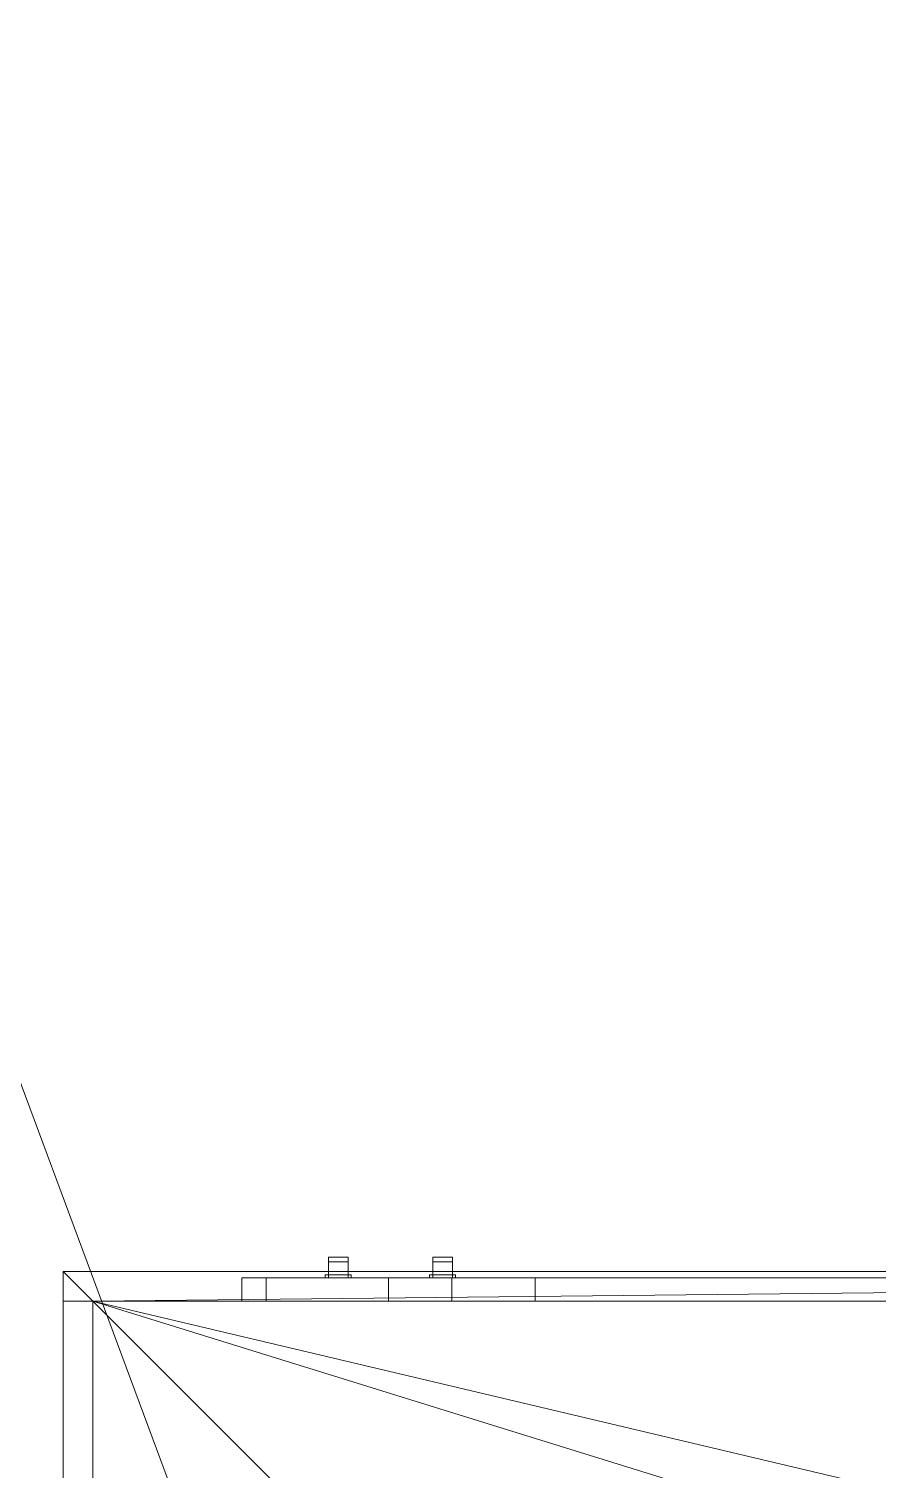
# Model space of a CAD drawing. Header units: inches. Extents: x -97 to 314, y -593 to 0.
# Drawn here: x 27.92 to 42.28, y -164.36 to -139.97 of the extents above; entities that cross this region are included whole.
import ezdxf

# ---------------------------------------------------------------- set-up
doc = ezdxf.new("R2010")
doc.units = ezdxf.units.IN
doc.header["$MEASUREMENT"] = 0
for name, color, linetype, lineweight in [('A-FLOR', 192, 'Continuous', 13), ('A-GENM', 13, 'Continuous', 9), ('A-ROOF', 132, 'Continuous', 13), ('A-WALL', 113, 'Continuous', 13), ('E-ELEC-FIXT', 91, 'Continuous', 9)]:
    doc.layers.add(name, color=color, linetype=linetype, lineweight=lineweight)

# ---------------------------------------------------------------- blocks, each defined once
blk = doc.blocks.new('Roof_5_9_-1 - Roof_5_9_-1-697546-_3D_')
at = {"layer": 'A-ROOF'}
mesh = blk.add_polyface(dxfattribs=at)
corners = [(73.517, -326.5, 152.714), (73.517, -83, 152.714), (-90.443, -83, 98.898), (-90.443, -326.5, 98.898)]
mesh.append_faces([[corners[k] for k in face] for face in [(0, 1, 2, 3)]])
mesh = blk.add_polyface(dxfattribs=at)
corners = [(73.5, -326.5, 146.5), (-89.5, -326.5, 93), (-89.5, -83, 93), (0, -83, 122.376), (0, -90.266, 122.376), (1.902, -91.5, 123), (73.5, -91.5, 146.5), (11.972, -84.967, 126.305), (8.941, -83, 125.31), (11.972, -83, 126.305)]
mesh.append_faces([[corners[k] for k in face] for face in [(9, 7, 8)]])
mesh.append_faces([[corners[k] for k in face] for face in [(1, 5, 0)]], dxfattribs={"vtx0": -1, "vtx1": -1})
mesh.append_faces([[corners[k] for k in face] for face in [(2, 4, 5), (5, 1, 2)]], dxfattribs={"vtx0": -1, "vtx2": -1})
mesh.append_faces([[corners[k] for k in face] for face in [(6, 0, 5)]], dxfattribs={"vtx1": -1})
mesh.append_faces([[corners[k] for k in face] for face in [(2, 3, 4)]], dxfattribs={"vtx2": -1})
blk = doc.blocks.new('Duct - Duct-764507-_3D_')
at = {"layer": 'A-GENM'}
mesh = blk.add_polyface(dxfattribs=at)
corners = [(-1.57, 0, 7), (12.43, 0, 7), (12.43, 0), (-1.57, 0)]
mesh.append_faces([[corners[k] for k in face] for face in [(0, 1, 2, 3)]])
mesh = blk.add_polyface(dxfattribs=at)
corners = [(-1.57, -0.395), (-1.57, 0), (12.43, 0), (12.43, -0.395)]
mesh.append_faces([[corners[k] for k in face] for face in [(0, 1, 2, 3)]])
mesh = blk.add_polyface(dxfattribs=at)
corners = [(12.43, -0.395, 7), (12.43, 0, 7), (-1.57, 0, 7), (-1.57, -0.395, 7)]
mesh.append_faces([[corners[k] for k in face] for face in [(0, 1, 2, 3)]])
mesh = blk.add_polyface(dxfattribs=at)
corners = [(-1.57, -0.395, 7), (-1.57, 0, 7), (-1.57, 0), (-1.57, -0.395)]
mesh.append_faces([[corners[k] for k in face] for face in [(0, 1, 2, 3)]])
mesh = blk.add_polyface(dxfattribs=at)
corners = [(12.43, -0.395), (12.43, 0), (12.43, 0, 7), (12.43, -0.395, 7)]
mesh.append_faces([[corners[k] for k in face] for face in [(0, 1, 2, 3)]])
mesh = blk.add_polyface(dxfattribs=at)
corners = [(12.43, -0.395), (12.43, -0.395, 7), (-1.57, -0.395, 7), (-1.57, -0.395)]
mesh.append_faces([[corners[k] for k in face] for face in [(0, 1, 2, 3)]])
blk = doc.blocks.new('Switch 5 - Switch 5-646004-_3D_')
at = {"layer": 'E-ELEC-FIXT'}
mesh = blk.add_polyface(dxfattribs=at)
corners = [(-1.012, 0.666, 2.137), (-1.012, 0.395, 2.263), (-1.012, 0.395, 3.208), (-1.012, 0.444, 3.208), (-1.012, 0.444, 2.474), (-1.012, 0.743, 2.261)]
mesh.append_faces([[corners[k] for k in face] for face in [(5, 0, 1, 4), (2, 3, 4, 1)]], dxfattribs={"vtx2": -1})
mesh = blk.add_polyface(dxfattribs=at)
corners = [(-1.012, 0.743, 2.261), (-0.68, 0.743, 2.261), (-0.68, 0.666, 2.137), (-1.012, 0.666, 2.137)]
mesh.append_faces([[corners[k] for k in face] for face in [(0, 1, 2, 3)]])
mesh = blk.add_polyface(dxfattribs=at)
corners = [(-1.012, 0.444, 2.474), (-0.68, 0.444, 2.474), (-0.68, 0.743, 2.261), (-1.012, 0.743, 2.261)]
mesh.append_faces([[corners[k] for k in face] for face in [(0, 1, 2, 3)]])
mesh = blk.add_polyface(dxfattribs=at)
corners = [(-0.68, 0.666, 2.137), (-0.68, 0.743, 2.261), (-0.68, 0.444, 2.474), (-0.68, 0.444, 3.208), (-0.68, 0.395, 3.208), (-0.68, 0.395, 2.263)]
mesh.append_faces([[corners[k] for k in face] for face in [(2, 3, 4, 5), (5, 0, 1, 2)]], dxfattribs={"vtx3": -1})
mesh = blk.add_polyface(dxfattribs=at)
corners = [(0.751, 0.666, 2.137), (0.751, 0.395, 2.263), (0.751, 0.395, 3.208), (0.751, 0.444, 3.208), (0.751, 0.444, 2.474), (0.751, 0.743, 2.261)]
mesh.append_faces([[corners[k] for k in face] for face in [(5, 0, 1, 4), (2, 3, 4, 1)]], dxfattribs={"vtx2": -1})
mesh = blk.add_polyface(dxfattribs=at)
corners = [(0.751, 0.743, 2.261), (1.083, 0.743, 2.261), (1.083, 0.666, 2.137), (0.751, 0.666, 2.137)]
mesh.append_faces([[corners[k] for k in face] for face in [(0, 1, 2, 3)]])
mesh = blk.add_polyface(dxfattribs=at)
corners = [(0.751, 0.444, 2.474), (1.083, 0.444, 2.474), (1.083, 0.743, 2.261), (0.751, 0.743, 2.261)]
mesh.append_faces([[corners[k] for k in face] for face in [(0, 1, 2, 3)]])
mesh = blk.add_polyface(dxfattribs=at)
corners = [(1.083, 0.666, 2.137), (1.083, 0.743, 2.261), (1.083, 0.444, 2.474), (1.083, 0.444, 3.208), (1.083, 0.395, 3.208), (1.083, 0.395, 2.263)]
mesh.append_faces([[corners[k] for k in face] for face in [(2, 3, 4, 5), (5, 0, 1, 2)]], dxfattribs={"vtx3": -1})
mesh = blk.add_polyface(dxfattribs=at)
corners = [(-1.012, 0.666, 2.137), (-0.68, 0.666, 2.137), (-0.68, 0.395, 2.263), (-1.012, 0.395, 2.263)]
mesh.append_faces([[corners[k] for k in face] for face in [(0, 1, 2, 3)]])
mesh = blk.add_polyface(dxfattribs=at)
corners = [(0.751, 0.666, 2.137), (1.083, 0.666, 2.137), (1.083, 0.395, 2.263), (0.751, 0.395, 2.263)]
mesh.append_faces([[corners[k] for k in face] for face in [(0, 1, 2, 3)]])
mesh = blk.add_polyface(dxfattribs=at)
corners = [(-2.48, 0.395, 4.946), (2.48, 0.395, 4.946), (2.48, 0.395), (-2.48, 0.395)]
mesh.append_faces([[corners[k] for k in face] for face in [(0, 1, 2, 3)]])
mesh = blk.add_polyface(dxfattribs=at)
corners = [(2.48, 0.395), (2.48, 0), (-2.48, 0), (-2.48, 0.395)]
mesh.append_faces([[corners[k] for k in face] for face in [(0, 1, 2, 3)]])
mesh = blk.add_polyface(dxfattribs=at)
corners = [(-2.48, 0.395, 4.946), (-2.48, 0, 4.946), (2.48, 0, 4.946), (2.48, 0.395, 4.946)]
mesh.append_faces([[corners[k] for k in face] for face in [(0, 1, 2, 3)]])
mesh = blk.add_polyface(dxfattribs=at)
corners = [(-2.48, 0.395), (-2.48, 0), (-2.48, 0, 4.946), (-2.48, 0.395, 4.946)]
mesh.append_faces([[corners[k] for k in face] for face in [(0, 1, 2, 3)]])
mesh = blk.add_polyface(dxfattribs=at)
corners = [(-0.63, 0.445, 3.282), (-0.63, 0.445, 2.169), (-1.068, 0.445, 2.169), (-1.068, 0.445, 3.282), (-0.68, 0.445, 3.208), (-1.012, 0.445, 3.208), (-1.012, 0.445, 2.232), (-0.68, 0.445, 2.232)]
mesh.append_faces([[corners[k] for k in face] for face in [(0, 4, 5, 3), (4, 0, 1, 7)]], dxfattribs={"vtx0": -1, "vtx2": -1})
mesh.append_faces([[corners[k] for k in face] for face in [(2, 3, 5, 6), (6, 7, 1, 2)]], dxfattribs={"vtx1": -1, "vtx3": -1})
mesh = blk.add_polyface(dxfattribs=at)
corners = [(-1.068, 0.445, 3.282), (-1.068, 0.395, 3.282), (-0.63, 0.395, 3.282), (-0.63, 0.445, 3.282)]
mesh.append_faces([[corners[k] for k in face] for face in [(0, 1, 2, 3)]])
mesh = blk.add_polyface(dxfattribs=at)
corners = [(-1.068, 0.445, 2.169), (-1.068, 0.395, 2.169), (-1.068, 0.395, 3.282), (-1.068, 0.445, 3.282)]
mesh.append_faces([[corners[k] for k in face] for face in [(0, 1, 2, 3)]])
mesh = blk.add_polyface(dxfattribs=at)
corners = [(-0.63, 0.445, 2.169), (-0.63, 0.395, 2.169), (-1.068, 0.395, 2.169), (-1.068, 0.445, 2.169)]
mesh.append_faces([[corners[k] for k in face] for face in [(0, 1, 2, 3)]])
mesh = blk.add_polyface(dxfattribs=at)
corners = [(-0.63, 0.395, 3.282), (-1.068, 0.395, 3.282), (-1.068, 0.395, 2.169), (-0.63, 0.395, 2.169), (-0.68, 0.395, 3.208), (-0.68, 0.395, 2.232), (-1.012, 0.395, 2.232), (-1.012, 0.395, 3.208)]
mesh.append_faces([[corners[k] for k in face] for face in [(3, 5, 6, 2), (2, 6, 7, 1)]], dxfattribs={"vtx0": -1, "vtx2": -1})
mesh.append_faces([[corners[k] for k in face] for face in [(4, 5, 3, 0), (7, 4, 0, 1)]], dxfattribs={"vtx1": -1, "vtx3": -1})
mesh = blk.add_polyface(dxfattribs=at)
corners = [(-1.012, 0.445, 2.232), (-1.012, 0.395, 2.232), (-0.68, 0.395, 2.232), (-0.68, 0.445, 2.232)]
mesh.append_faces([[corners[k] for k in face] for face in [(0, 1, 2, 3)]])
mesh = blk.add_polyface(dxfattribs=at)
corners = [(-1.012, 0.445, 3.208), (-1.012, 0.395, 3.208), (-1.012, 0.395, 2.232), (-1.012, 0.445, 2.232)]
mesh.append_faces([[corners[k] for k in face] for face in [(0, 1, 2, 3)]])
mesh = blk.add_polyface(dxfattribs=at)
corners = [(-0.68, 0.445, 3.208), (-0.68, 0.395, 3.208), (-1.012, 0.395, 3.208), (-1.012, 0.445, 3.208)]
mesh.append_faces([[corners[k] for k in face] for face in [(0, 1, 2, 3)]])
mesh = blk.add_polyface(dxfattribs=at)
corners = [(-1.012, 0.444, 3.208), (-0.68, 0.444, 3.208), (-0.68, 0.444, 2.474), (-1.012, 0.444, 2.474)]
mesh.append_faces([[corners[k] for k in face] for face in [(0, 1, 2, 3)]])
mesh = blk.add_polyface(dxfattribs=at)
corners = [(-1.012, 0.395, 3.208), (-0.68, 0.395, 3.208), (-0.68, 0.444, 3.208), (-1.012, 0.444, 3.208)]
mesh.append_faces([[corners[k] for k in face] for face in [(0, 1, 2, 3)]])
mesh = blk.add_polyface(dxfattribs=at)
corners = [(-1.012, 0.395, 2.263), (-0.68, 0.395, 2.263), (-0.68, 0.395, 3.208), (-1.012, 0.395, 3.208)]
mesh.append_faces([[corners[k] for k in face] for face in [(0, 1, 2, 3)]])
mesh = blk.add_polyface(dxfattribs=at)
corners = [(-0.68, 0.445, 2.232), (-0.68, 0.395, 2.232), (-0.68, 0.395, 3.208), (-0.68, 0.445, 3.208)]
mesh.append_faces([[corners[k] for k in face] for face in [(0, 1, 2, 3)]])
mesh = blk.add_polyface(dxfattribs=at)
corners = [(-0.63, 0.445, 3.282), (-0.63, 0.395, 3.282), (-0.63, 0.395, 2.169), (-0.63, 0.445, 2.169)]
mesh.append_faces([[corners[k] for k in face] for face in [(0, 1, 2, 3)]])
mesh = blk.add_polyface(dxfattribs=at)
corners = [(1.133, 0.445, 3.282), (1.133, 0.445, 2.169), (0.696, 0.445, 2.169), (0.696, 0.445, 3.282), (1.083, 0.445, 3.208), (0.751, 0.445, 3.208), (0.751, 0.445, 2.232), (1.083, 0.445, 2.232)]
mesh.append_faces([[corners[k] for k in face] for face in [(0, 4, 5, 3), (4, 0, 1, 7)]], dxfattribs={"vtx0": -1, "vtx2": -1})
mesh.append_faces([[corners[k] for k in face] for face in [(2, 3, 5, 6), (6, 7, 1, 2)]], dxfattribs={"vtx1": -1, "vtx3": -1})
mesh = blk.add_polyface(dxfattribs=at)
corners = [(0.696, 0.445, 3.282), (0.696, 0.395, 3.282), (1.133, 0.395, 3.282), (1.133, 0.445, 3.282)]
mesh.append_faces([[corners[k] for k in face] for face in [(0, 1, 2, 3)]])
mesh = blk.add_polyface(dxfattribs=at)
corners = [(0.696, 0.445, 2.169), (0.696, 0.395, 2.169), (0.696, 0.395, 3.282), (0.696, 0.445, 3.282)]
mesh.append_faces([[corners[k] for k in face] for face in [(0, 1, 2, 3)]])
mesh = blk.add_polyface(dxfattribs=at)
corners = [(1.133, 0.445, 2.169), (1.133, 0.395, 2.169), (0.696, 0.395, 2.169), (0.696, 0.445, 2.169)]
mesh.append_faces([[corners[k] for k in face] for face in [(0, 1, 2, 3)]])
mesh = blk.add_polyface(dxfattribs=at)
corners = [(1.133, 0.395, 3.282), (0.696, 0.395, 3.282), (0.696, 0.395, 2.169), (1.133, 0.395, 2.169), (1.083, 0.395, 3.208), (1.083, 0.395, 2.232), (0.751, 0.395, 2.232), (0.751, 0.395, 3.208)]
mesh.append_faces([[corners[k] for k in face] for face in [(3, 5, 6, 2), (2, 6, 7, 1)]], dxfattribs={"vtx0": -1, "vtx2": -1})
mesh.append_faces([[corners[k] for k in face] for face in [(4, 5, 3, 0), (7, 4, 0, 1)]], dxfattribs={"vtx1": -1, "vtx3": -1})
mesh = blk.add_polyface(dxfattribs=at)
corners = [(0.751, 0.445, 2.232), (0.751, 0.395, 2.232), (1.083, 0.395, 2.232), (1.083, 0.445, 2.232)]
mesh.append_faces([[corners[k] for k in face] for face in [(0, 1, 2, 3)]])
mesh = blk.add_polyface(dxfattribs=at)
corners = [(0.751, 0.445, 3.208), (0.751, 0.395, 3.208), (0.751, 0.395, 2.232), (0.751, 0.445, 2.232)]
mesh.append_faces([[corners[k] for k in face] for face in [(0, 1, 2, 3)]])
mesh = blk.add_polyface(dxfattribs=at)
corners = [(1.083, 0.445, 3.208), (1.083, 0.395, 3.208), (0.751, 0.395, 3.208), (0.751, 0.445, 3.208)]
mesh.append_faces([[corners[k] for k in face] for face in [(0, 1, 2, 3)]])
mesh = blk.add_polyface(dxfattribs=at)
corners = [(0.751, 0.444, 3.208), (1.083, 0.444, 3.208), (1.083, 0.444, 2.474), (0.751, 0.444, 2.474)]
mesh.append_faces([[corners[k] for k in face] for face in [(0, 1, 2, 3)]])
mesh = blk.add_polyface(dxfattribs=at)
corners = [(0.751, 0.395, 3.208), (1.083, 0.395, 3.208), (1.083, 0.444, 3.208), (0.751, 0.444, 3.208)]
mesh.append_faces([[corners[k] for k in face] for face in [(0, 1, 2, 3)]])
mesh = blk.add_polyface(dxfattribs=at)
corners = [(0.751, 0.395, 2.263), (1.083, 0.395, 2.263), (1.083, 0.395, 3.208), (0.751, 0.395, 3.208)]
mesh.append_faces([[corners[k] for k in face] for face in [(0, 1, 2, 3)]])
mesh = blk.add_polyface(dxfattribs=at)
corners = [(1.083, 0.445, 2.232), (1.083, 0.395, 2.232), (1.083, 0.395, 3.208), (1.083, 0.445, 3.208)]
mesh.append_faces([[corners[k] for k in face] for face in [(0, 1, 2, 3)]])
mesh = blk.add_polyface(dxfattribs=at)
corners = [(1.133, 0.445, 3.282), (1.133, 0.395, 3.282), (1.133, 0.395, 2.169), (1.133, 0.445, 2.169)]
mesh.append_faces([[corners[k] for k in face] for face in [(0, 1, 2, 3)]])
mesh = blk.add_polyface(dxfattribs=at)
corners = [(2.48, 0.395, 4.946), (2.48, 0, 4.946), (2.48, 0), (2.48, 0.395)]
mesh.append_faces([[corners[k] for k in face] for face in [(0, 1, 2, 3)]])
mesh = blk.add_polyface(dxfattribs=at)
corners = [(2.48, 0), (2.48, 0, 4.946), (-2.48, 0, 4.946), (-2.48, 0)]
mesh.append_faces([[corners[k] for k in face] for face in [(0, 1, 2, 3)]])
blk = doc.blocks.new('Switch 1 - Switch 1-643761-_3D_')
at = {"layer": 'E-ELEC-FIXT'}
mesh = blk.add_polyface(dxfattribs=at)
corners = [(-1.57, 0, 4.893), (1.57, 0, 4.893), (1.57, 0), (-1.57, 0)]
mesh.append_faces([[corners[k] for k in face] for face in [(0, 1, 2, 3)]])
mesh = blk.add_polyface(dxfattribs=at)
corners = [(-1.57, -0.394), (-1.57, 0), (1.57, 0), (1.57, -0.394)]
mesh.append_faces([[corners[k] for k in face] for face in [(0, 1, 2, 3)]])
mesh = blk.add_polyface(dxfattribs=at)
corners = [(1.57, -0.394, 4.893), (1.57, 0, 4.893), (-1.57, 0, 4.893), (-1.57, -0.394, 4.893)]
mesh.append_faces([[corners[k] for k in face] for face in [(0, 1, 2, 3)]])
mesh = blk.add_polyface(dxfattribs=at)
corners = [(-1.57, -0.394, 4.893), (-1.57, 0, 4.893), (-1.57, 0), (-1.57, -0.394)]
mesh.append_faces([[corners[k] for k in face] for face in [(0, 1, 2, 3)]])
mesh = blk.add_polyface(dxfattribs=at)
corners = [(1.57, -0.394), (1.57, 0), (1.57, 0, 4.893), (1.57, -0.394, 4.893)]
mesh.append_faces([[corners[k] for k in face] for face in [(0, 1, 2, 3)]])
mesh = blk.add_polyface(dxfattribs=at)
corners = [(1.57, -0.394), (1.57, -0.394, 4.893), (-1.57, -0.394, 4.893), (-1.57, -0.394)]
mesh.append_faces([[corners[k] for k in face] for face in [(0, 1, 2, 3)]])

msp = doc.modelspace()

# ---------------------------------------------------------------- block references
at = {"layer": 'A-GENM', "rotation": 180}
msp.add_blockref('Duct - Duct-764507-_3D_', (46.43, -161.5, 5), dxfattribs=at)
at = {"layer": 'A-ROOF'}
msp.add_blockref('Roof_5_9_-1 - Roof_5_9_-1-697546-_3D_', (0, 0), dxfattribs=at)
at = {"layer": 'E-ELEC-FIXT'}
msp.add_blockref('Switch 5 - Switch 5-646004-_3D_', (34, -161.5, 42), dxfattribs=at)
at = {"layer": 'E-ELEC-FIXT', "rotation": 180}
msp.add_blockref('Switch 1 - Switch 1-643761-_3D_', (33.5, -161.5, 53), dxfattribs=at)

# ---------------------------------------------------------------- meshes
at = {"layer": 'A-FLOR'}
mesh = msp.add_polyface(dxfattribs=at)
corners = [(-96, -332.5, -5.906), (-96, -83, -5.906), (0, -83, -5.906), (0, 0, -5.906), (147, 0, -5.906), (147, -87, -5.906), (240.5, -87, -5.906), (240.5, -331, -5.906), (115.5, -331, -5.906), (115.5, -326.5, -5.906), (109, -326.5, -5.906), (109, -331, -5.906), (71.5, -331, -5.906), (71.5, -275.57, -5.906), (36.5, -275.57, -5.906), (36.5, -331, -5.906), (-91.5, -331, -5.906), (-91.5, -332.5, -5.906)]
mesh.append_faces([[corners[k] for k in face] for face in [(5, 13, 2)]], dxfattribs={"vtx0": -1, "vtx1": -1, "vtx2": -1})
mesh.append_faces([[corners[k] for k in face] for face in [(7, 9, 13, 5)]], dxfattribs={"vtx0": -1, "vtx1": -1, "vtx2": -1, "vtx3": -1})
mesh.append_faces([[corners[k] for k in face] for face in [(2, 13, 14, 1), (13, 9, 10)]], dxfattribs={"vtx0": -1, "vtx2": -1})
mesh.append_faces([[corners[k] for k in face] for face in [(6, 7, 5)]], dxfattribs={"vtx1": -1})
mesh.append_faces([[corners[k] for k in face] for face in [(7, 8, 9)]], dxfattribs={"vtx2": -1})
mesh.append_faces([[corners[k] for k in face] for face in [(14, 15, 16, 1)]], dxfattribs={"vtx2": -1, "vtx3": -1})
mesh.append_faces([[corners[k] for k in face] for face in [(16, 17, 0, 1), (10, 11, 12, 13), (2, 3, 4, 5)]], dxfattribs={"vtx3": -1})
mesh = msp.add_polyface(dxfattribs=at)
corners = [(-96, -332.5), (-91.5, -332.5), (-91.5, -331), (36.5, -331), (36.5, -275.57), (71.5, -275.57), (71.5, -331), (109, -331), (109, -326.5), (115.5, -326.5), (115.5, -331), (240.5, -331), (240.5, -87), (147, -87), (147, 0), (0, 0), (0, -83), (-96, -83)]
mesh.append_faces([[corners[k] for k in face] for face in [(8, 5, 6, 7)]], dxfattribs={"vtx0": -1})
mesh.append_faces([[corners[k] for k in face] for face in [(13, 5, 11, 12), (9, 5, 8)]], dxfattribs={"vtx0": -1, "vtx1": -1})
mesh.append_faces([[corners[k] for k in face] for face in [(9, 11, 5)]], dxfattribs={"vtx0": -1, "vtx1": -1, "vtx2": -1})
mesh.append_faces([[corners[k] for k in face] for face in [(4, 16, 17, 2), (16, 4, 5, 13)]], dxfattribs={"vtx0": -1, "vtx2": -1, "vtx3": -1})
mesh.append_faces([[corners[k] for k in face] for face in [(10, 11, 9), (3, 4, 2)]], dxfattribs={"vtx1": -1})
mesh.append_faces([[corners[k] for k in face] for face in [(14, 15, 16, 13), (0, 1, 2, 17)]], dxfattribs={"vtx2": -1})
at = {"layer": 'A-WALL'}
mesh = msp.add_polyface(dxfattribs=at)
corners = [(28.5, -161), (28.5, -161, 4), (76, -161, 4), (76, -161)]
mesh.append_faces([[corners[k] for k in face] for face in [(0, 1, 2, 3)]])
mesh = msp.add_polyface(dxfattribs=at)
corners = [(28.5, -161), (76, -161), (76, -161.5), (29, -161.5), (28.5, -161.5)]
mesh.append_faces([[corners[k] for k in face] for face in [(3, 0, 1, 2)]], dxfattribs={"vtx0": -1})
mesh.append_faces([[corners[k] for k in face] for face in [(3, 4, 0)]], dxfattribs={"vtx2": -1})
mesh = msp.add_polyface(dxfattribs=at)
corners = [(76, -161, 4), (28.5, -161, 4), (28.5, -161.5, 4), (29, -161.5, 4), (76, -161.5, 4)]
mesh.append_faces([[corners[k] for k in face] for face in [(3, 0, 1, 2)]], dxfattribs={"vtx0": -1})
mesh.append_faces([[corners[k] for k in face] for face in [(3, 4, 0)]], dxfattribs={"vtx2": -1})
mesh = msp.add_polyface(dxfattribs=at)
corners = [(28.5, -161), (28.5, -161.5), (28.5, -161.5, 4), (28.5, -161, 4)]
mesh.append_faces([[corners[k] for k in face] for face in [(0, 1, 2, 3)]])
mesh = msp.add_polyface(dxfattribs=at)
corners = [(76, -161.5), (76, -161.5, 4), (29, -161.5, 4), (28.5, -161.5, 4), (28.5, -161.5), (29, -161.5)]
mesh.append_faces([[corners[k] for k in face] for face in [(2, 3, 4, 5), (5, 0, 1, 2)]], dxfattribs={"vtx3": -1})
mesh = msp.add_polyface(dxfattribs=at)
corners = [(28.5, -166), (28.5, -166, 4), (28.5, -161.5, 4), (28.5, -161.5)]
mesh.append_faces([[corners[k] for k in face] for face in [(0, 1, 2, 3)]])
mesh = msp.add_polyface(dxfattribs=at)
corners = [(28.5, -161.5), (29, -161.5), (29, -166), (28.5, -166)]
mesh.append_faces([[corners[k] for k in face] for face in [(0, 1, 2, 3)]])
mesh = msp.add_polyface(dxfattribs=at)
corners = [(28.5, -166, 4), (29, -166, 4), (29, -161.5, 4), (28.5, -161.5, 4)]
mesh.append_faces([[corners[k] for k in face] for face in [(0, 1, 2, 3)]])
mesh = msp.add_polyface(dxfattribs=at)
corners = [(28.5, -161.5, 4), (29, -161.5, 4), (29, -161.5), (28.5, -161.5)]
mesh.append_faces([[corners[k] for k in face] for face in [(0, 1, 2, 3)]])
mesh = msp.add_polyface(dxfattribs=at)
corners = [(29, -161.5), (29, -161.5, 131.894), (71.5, -161.5, 145.844), (71.5, -161.5)]
mesh.append_faces([[corners[k] for k in face] for face in [(0, 1, 2, 3)]])
mesh = msp.add_polyface(dxfattribs=at)
corners = [(29, -161.5), (71.5, -161.5), (71.5, -166), (48, -166), (43.5, -166), (29, -166)]
mesh.append_faces([[corners[k] for k in face] for face in [(3, 0, 1, 2), (0, 3, 4, 5)]], dxfattribs={"vtx0": -1})
mesh = msp.add_polyface(dxfattribs=at)
corners = [(29, -161.5, 131.894), (29, -161.5), (29, -166), (29, -166, 80), (29, -166, 131.894)]
mesh.append_faces([[corners[k] for k in face] for face in [(3, 0, 1, 2)]], dxfattribs={"vtx0": -1})
mesh.append_faces([[corners[k] for k in face] for face in [(3, 4, 0)]], dxfattribs={"vtx2": -1})
mesh = msp.add_polyface(dxfattribs=at)
corners = [(71.5, -161.5, 145.844), (29, -161.5, 131.894), (29, -166, 131.894), (33.5, -166, 133.371), (43.5, -166, 136.653), (48, -166, 138.13), (71.5, -166, 145.844)]
mesh.append_faces([[corners[k] for k in face] for face in [(3, 1, 2)]], dxfattribs={"vtx0": -1})
mesh.append_faces([[corners[k] for k in face] for face in [(4, 1, 3)]], dxfattribs={"vtx0": -1, "vtx1": -1})
mesh.append_faces([[corners[k] for k in face] for face in [(5, 0, 1)]], dxfattribs={"vtx0": -1, "vtx2": -1})
mesh.append_faces([[corners[k] for k in face] for face in [(6, 0, 5)]], dxfattribs={"vtx1": -1})
mesh.append_faces([[corners[k] for k in face] for face in [(4, 5, 1)]], dxfattribs={"vtx1": -1, "vtx2": -1})
mesh = msp.add_polyface(dxfattribs=at)
corners = [(29, -161.5, 4), (29, -166, 4), (29, -166), (29, -161.5)]
mesh.append_faces([[corners[k] for k in face] for face in [(0, 1, 2, 3)]])

doc.saveas('drawing.dxf')
